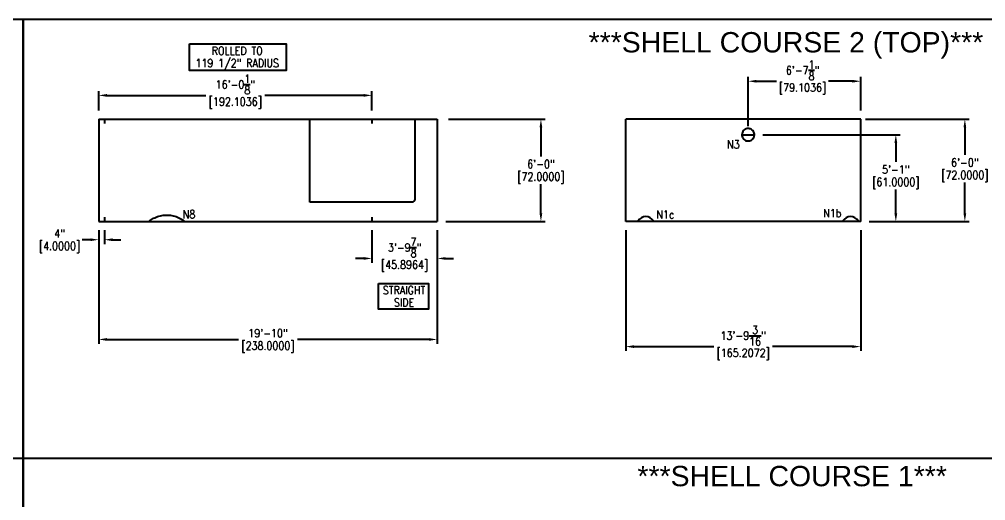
# Model space of a CAD drawing. Extents: x -970 to 13726, y -3419 to 1980.
# Drawn here: x 80 to 759, y -555 to -217 of the extents above; entities that cross this region are included whole.
import ezdxf
from ezdxf.enums import TextEntityAlignment as Align

# ---------------------------------------------------------------- set-up
doc = ezdxf.new("R2010")
doc.units = 0
doc.header["$LTSCALE"] = 12
doc.header["$MEASUREMENT"] = 0
doc.header["$PDMODE"] = 33
doc.header["$PDSIZE"] = -0.5
doc.layers.get('Defpoints').update_dxf_attribs({"linetype": 'CONTINUOUS'})
for name, color, linetype in [('COVER', 3, 'CONTINUOUS'), ('DIM', 1, 'CONTINUOUS'), ('MARKING', 11, 'CONTINUOUS'), ('SHELL', 40, 'CONTINUOUS'), ('TEXT', 4, 'CONTINUOUS')]:
    doc.layers.add(name, color=color, linetype=linetype)
doc.styles.add('ROMANS', font='ROMANS.shx', dxfattribs={"width": 0.85, "height": 5.76})
doc.styles.get("Standard").update_dxf_attribs({"font": 'sanss___.ttf'})
doc.dimstyles.get("Standard").update_dxf_attribs({"dimtxt": 0.18, "dimasz": 0.18, "dimexe": 0.18, "dimexo": 0.0625, "dimgap": 0.09, "dimtad": 0, "dimtih": 1, "dimtoh": 1, "dimdec": 4, "dimzin": 0, "dimdsep": 46, "dimtxsty": 'Standard', "dimcen": 0.09, "dimadec": 0, "dimazin": 0, "dimtfac": 1, "dimtdec": 4, "dimtofl": 0, "dimtmove": 0, "dimatfit": 3, "dimfxl": 1, "dimtolj": 1, "dimtzin": 0, "dimarcsym": 0})

# ---------------------------------------------------------------- blocks, each defined once
blk = doc.blocks.new('*D348')
at = {"layer": 'Defpoints', "color": 0, "transparency": 16777216}
for p in [(375.38, -287.19), (446.29, -287.19), (373.38, -359.19)]:
    blk.add_point(p, dxfattribs=at)
at = {"layer": 'DIM', "color": 0, "lineweight": -2, "transparency": 16777216}
for p, q in [((381.38, -287.19), (449.29, -287.19)), ((446.29, -292.95), (446.29, -313.46)), ((446.29, -353.43), (446.29, -332.93)), ((379.38, -359.19), (449.29, -359.19))]:
    blk.add_line(p, q, dxfattribs=at)
at = {"layer": 'DIM', "color": 0, "transparency": 16777216}
for points in [[(445.33, -292.95), (447.25, -292.95), (446.29, -287.19)], [(445.33, -353.43), (447.25, -353.43), (446.29, -359.19)]]:
    blk.add_solid(points, dxfattribs=at)
at = {"layer": 'DIM', "color": 0, "transparency": 16777216, "char_height": 5.76, "attachment_point": 5, "style": 'ROMANS'}
for s, insert in [('\\A1;6\'-0"', (446.29, -318.8)), ('\\A1;[72.0000]', (446.29, -328.54))]:
    blk.add_mtext(s, dxfattribs=dict(at, insert=insert))
blk = doc.blocks.new('*D349')
at = {"layer": 'Defpoints', "color": 0, "transparency": 16777216}
for p in [(135.38, -359.19), (373.38, -359.19), (135.38, -442.08)]:
    blk.add_point(p, dxfattribs=at)
at = {"layer": 'DIM', "color": 0, "lineweight": -2, "transparency": 16777216}
for p, q in [((135.38, -365.19), (135.38, -445.08)), ((373.38, -365.19), (373.38, -445.08)), ((141.14, -442.08), (233.72, -442.08)), ((367.62, -442.08), (275.04, -442.08))]:
    blk.add_line(p, q, dxfattribs=at)
at = {"layer": 'DIM', "color": 0, "transparency": 16777216}
for points in [[(141.14, -441.12), (141.14, -443.04), (135.38, -442.08)], [(367.62, -441.12), (367.62, -443.04), (373.38, -442.08)]]:
    blk.add_solid(points, dxfattribs=at)
at = {"layer": 'DIM', "color": 0, "transparency": 16777216, "char_height": 5.76, "attachment_point": 5, "style": 'ROMANS'}
for s, insert in [('\\A1;19\'-10"', (254.38, -437.7)), ('\\A1;[238.0000]', (254.38, -447.43))]:
    blk.add_mtext(s, dxfattribs=dict(at, insert=insert))
blk = doc.blocks.new('*D350')
at = {"layer": 'Defpoints', "color": 0, "transparency": 16777216}
for p in [(135.38, -359.19), (139.38, -359.19), (135.38, -371.98)]:
    blk.add_point(p, dxfattribs=at)
at = {"layer": 'DIM', "color": 0, "lineweight": -2, "transparency": 16777216}
for p, q in [((135.38, -365.19), (135.38, -374.98)), ((139.38, -365.19), (139.38, -374.98)), ((129.62, -371.98), (123.86, -371.98)), ((145.14, -371.98), (150.9, -371.98))]:
    blk.add_line(p, q, dxfattribs=at)
at = {"layer": 'DIM', "color": 0, "transparency": 16777216}
for points in [[(129.62, -371.02), (129.62, -372.94), (135.38, -371.98)], [(145.14, -371.02), (145.14, -372.94), (139.38, -371.98)]]:
    blk.add_solid(points, dxfattribs=at)
at = {"layer": 'DIM', "color": 0, "transparency": 16777216, "char_height": 5.76, "attachment_point": 5, "style": 'ROMANS'}
for s, insert in [('\\A1;4"', (107.87, -367.59)), ('\\A1;[4.0000]', (107.87, -377.33))]:
    blk.add_mtext(s, dxfattribs=dict(at, insert=insert))
blk = doc.blocks.new('*D351')
at = {"layer": 'Defpoints', "color": 0, "transparency": 16777216}
for p in [(327.49, -359.19), (373.38, -359.19), (327.49, -385.13)]:
    blk.add_point(p, dxfattribs=at)
at = {"layer": 'DIM', "color": 0, "lineweight": -2, "transparency": 16777216}
for p, q in [((327.49, -365.19), (327.49, -388.13)), ((373.38, -365.19), (373.38, -388.13)), ((321.73, -385.13), (315.97, -385.13)), ((379.14, -385.13), (384.9, -385.13))]:
    blk.add_line(p, q, dxfattribs=at)
at = {"layer": 'DIM', "color": 0, "transparency": 16777216}
for points in [[(321.73, -384.17), (321.73, -386.09), (327.49, -385.13)], [(379.14, -384.17), (379.14, -386.09), (373.38, -385.13)]]:
    blk.add_solid(points, dxfattribs=at)
at = {"layer": 'DIM', "color": 0, "transparency": 16777216, "char_height": 5.76, "attachment_point": 5, "style": 'ROMANS'}
for s, insert in [('\\A1;3\'-9{\\H1x;\\S7/8;}"', (350.44, -377.45)), ('\\A1;[45.8964]', (350.44, -390.48))]:
    blk.add_mtext(s, dxfattribs=dict(at, insert=insert))
blk = doc.blocks.new('*D352')
at = {"layer": 'Defpoints', "color": 0, "transparency": 16777216}
for p in [(668.5, -287.19), (744.34, -287.19), (671.1, -359.19)]:
    blk.add_point(p, dxfattribs=at)
at = {"layer": 'DIM', "color": 0, "lineweight": -2, "transparency": 16777216}
for p, q in [((674.5, -287.19), (747.34, -287.19)), ((744.34, -292.95), (744.34, -312.34)), ((744.34, -353.43), (744.34, -331.82)), ((677.1, -359.19), (747.34, -359.19))]:
    blk.add_line(p, q, dxfattribs=at)
at = {"layer": 'DIM', "color": 0, "transparency": 16777216}
for points in [[(743.38, -292.95), (745.3, -292.95), (744.34, -287.19)], [(743.38, -353.43), (745.3, -353.43), (744.34, -359.19)]]:
    blk.add_solid(points, dxfattribs=at)
at = {"layer": 'DIM', "color": 0, "transparency": 16777216, "char_height": 5.76, "attachment_point": 5, "style": 'ROMANS'}
for s, insert in [('\\A1;6\'-0"', (744.34, -317.69)), ('\\A1;[72.0000]', (744.34, -327.43))]:
    blk.add_mtext(s, dxfattribs=dict(at, insert=insert))
blk = doc.blocks.new('*D353')
at = {"layer": 'Defpoints', "color": 0, "transparency": 16777216}
for p in [(505.89, -359.19), (671.1, -359.19), (505.89, -447.11)]:
    blk.add_point(p, dxfattribs=at)
at = {"layer": 'DIM', "color": 0, "lineweight": -2, "transparency": 16777216}
for p, q in [((505.89, -365.19), (505.89, -450.11)), ((671.1, -365.19), (671.1, -450.11)), ((511.65, -447.11), (567.84, -447.11)), ((665.34, -447.11), (609.16, -447.11))]:
    blk.add_line(p, q, dxfattribs=at)
at = {"layer": 'DIM', "color": 0, "transparency": 16777216}
for points in [[(511.65, -446.15), (511.65, -448.07), (505.89, -447.11)], [(665.34, -446.15), (665.34, -448.07), (671.1, -447.11)]]:
    blk.add_solid(points, dxfattribs=at)
at = {"layer": 'DIM', "color": 0, "transparency": 16777216, "char_height": 5.76, "attachment_point": 5, "style": 'ROMANS'}
for s, insert in [('\\A1;13\'-9{\\H1x;\\S3/16;}"', (588.5, -439.43)), ('\\A1;[165.2072]', (588.5, -452.46))]:
    blk.add_mtext(s, dxfattribs=dict(at, insert=insert))
blk = doc.blocks.new('*D385')
at = {"layer": 'Defpoints', "color": 0, "transparency": 16777216}
for p in [(671.1, -260.57), (671.1, -287.19), (592, -298.19)]:
    blk.add_point(p, dxfattribs=at)
at = {"layer": 'DIM', "color": 0, "lineweight": -2, "transparency": 16777216}
for p, q in [((592, -292.19), (592, -257.57)), ((671.1, -281.19), (671.1, -257.57)), ((597.76, -260.57), (611.92, -260.57)), ((665.34, -260.57), (648.58, -260.57))]:
    blk.add_line(p, q, dxfattribs=at)
at = {"layer": 'DIM', "color": 0, "transparency": 16777216}
for points in [[(597.76, -259.61), (597.76, -261.53), (592, -260.57)], [(665.34, -259.61), (665.34, -261.53), (671.1, -260.57)]]:
    blk.add_solid(points, dxfattribs=at)
at = {"layer": 'DIM', "color": 0, "transparency": 16777216, "char_height": 5.76, "attachment_point": 5, "style": 'ROMANS'}
for s, insert in [('\\A1;6\'-7{\\H1x;\\S1/8;}"', (630.25, -252.89)), ('\\A1;[79.1036]', (630.25, -265.91))]:
    blk.add_mtext(s, dxfattribs=dict(at, insert=insert))
blk = doc.blocks.new('*D386')
at = {"layer": 'Defpoints', "color": 0, "transparency": 16777216}
for p in [(596.37, -298.19), (671.1, -359.19), (695.81, -359.19)]:
    blk.add_point(p, dxfattribs=at)
at = {"layer": 'DIM', "color": 0, "lineweight": -2, "transparency": 16777216}
for p, q in [((602.37, -298.19), (698.81, -298.19)), ((695.81, -303.95), (695.81, -317.29)), ((695.81, -353.43), (695.81, -336.76)), ((677.1, -359.19), (698.81, -359.19))]:
    blk.add_line(p, q, dxfattribs=at)
at = {"layer": 'DIM', "color": 0, "transparency": 16777216}
for points in [[(694.85, -303.95), (696.77, -303.95), (695.81, -298.19)], [(694.85, -353.43), (696.77, -353.43), (695.81, -359.19)]]:
    blk.add_solid(points, dxfattribs=at)
at = {"layer": 'DIM', "color": 0, "transparency": 16777216, "char_height": 5.76, "attachment_point": 5, "style": 'ROMANS'}
for s, insert in [('\\A1;5\'-1"', (695.81, -322.63)), ('\\A1;[61.0000]', (695.81, -332.37))]:
    blk.add_mtext(s, dxfattribs=dict(at, insert=insert))
blk = doc.blocks.new('*D512')
at = {"layer": 'Defpoints', "color": 0, "transparency": 16777216}
for p in [(135.38, -270.51), (135.38, -287.19), (327.49, -287.19)]:
    blk.add_point(p, dxfattribs=at)
at = {"layer": 'DIM', "color": 0, "lineweight": -2, "transparency": 16777216}
for p, q in [((135.38, -281.19), (135.38, -267.51)), ((141.14, -270.51), (210.77, -270.51)), ((321.73, -270.51), (252.1, -270.51)), ((327.49, -281.19), (327.49, -267.51))]:
    blk.add_line(p, q, dxfattribs=at)
at = {"layer": 'DIM', "color": 0, "transparency": 16777216}
for points in [[(141.14, -269.55), (141.14, -271.47), (135.38, -270.51)], [(321.73, -269.55), (321.73, -271.47), (327.49, -270.51)]]:
    blk.add_solid(points, dxfattribs=at)
at = {"layer": 'DIM', "color": 0, "transparency": 16777216, "char_height": 5.76, "attachment_point": 5, "style": 'ROMANS'}
for s, insert in [('\\A1;16\'-0{\\H1x;\\S1/8;}"', (231.44, -262.83)), ('\\A1;[192.1036]', (231.44, -275.86))]:
    blk.add_mtext(s, dxfattribs=dict(at, insert=insert))

msp = doc.modelspace()

# ---------------------------------------------------------------- linework, layer by layer
at = {"layer": 'COVER'}
for p, q in [((587.62358, -298.19248), (596.37359, -298.19248)), ((-970.00847, -525.43153), (82.34188, -525.43153)), ((82.34188, -525.43153), (1134.69224, -525.43153))]:
    msp.add_line(p, q, dxfattribs=at)
for points in [[(-970.00847, -217.04819), (82.34188, -217.04819), (82.34188, -915.7719), (-970.00847, -915.7719)], [(82.34188, -217.04819), (1134.69224, -217.04819), (1134.69224, -915.7719), (82.34188, -915.7719)]]:
    msp.add_lwpolyline(points, close=True, dxfattribs=at)
at = {"layer": 'MARKING'}
for p, q in [((139.38342, -287.19251), (139.38342, -290.19251)), ((327.48703, -287.19251), (327.48703, -290.19251)), ((139.38342, -356.19251), (139.38342, -359.19251)), ((327.48703, -356.19251), (327.48703, -359.19251))]:
    msp.add_line(p, q, dxfattribs=at)
for points in [[(283.8115, -345.55916), (283.8115, -287.19251)], [(357.61736, -287.19251), (357.61736, -343.11034)], [(355.84082, -345.55916), (327.48703, -345.55916)]]:
    msp.add_open_spline(points, degree=1, dxfattribs=at)
for points, knots in [([(327.48703, -345.55916), (323.89514, -345.55916), (318.50215, -345.55916), (311.30623, -345.55916), (305.89927, -345.55916), (300.4923, -345.55916), (293.29638, -345.55916), (287.90339, -345.55916), (283.8115, -345.55916)], [0, 0, 0, 0, 0.249577877, 0.374725441, 0.5, 0.625274559, 0.750422123, 1, 1, 1, 1]), ([(357.61736, -343.11034), (357.61736, -343.13702), (357.61691, -343.17705), (357.61543, -343.23038), (357.61386, -343.27032), (357.61185, -343.31018), (357.6094, -343.34996), (357.6065, -343.38962), (357.60316, -343.42919), (357.59937, -343.46864), (357.59514, -343.50797), (357.59047, -343.54716), (357.58536, -343.58622), (357.5798, -343.62511), (357.57381, -343.66386), (357.56739, -343.70242), (357.56052, -343.74082), (357.55323, -343.77901), (357.5455, -343.81702), (357.53734, -343.85482), (357.52875, -343.89241), (357.51974, -343.92976), (357.5103, -343.96689), (357.50044, -344.00377), (357.49016, -344.04041), (357.47946, -344.07678), (357.46835, -344.1129), (357.45683, -344.14872), (357.44489, -344.18428), (357.43255, -344.21953), (357.4198, -344.25449), (357.40665, -344.28912), (357.3931, -344.32346), (357.37917, -344.35745), (357.36483, -344.39112), (357.35011, -344.42444), (357.335, -344.45742), (357.31951, -344.49003), (357.30364, -344.52229), (357.2874, -344.55416), (357.27079, -344.58567), (357.25381, -344.61677), (357.23646, -344.64749), (357.21877, -344.6778), (357.20071, -344.70771), (357.1823, -344.73719), (357.16355, -344.76626), (357.14445, -344.79488), (357.12502, -344.82308), (357.10525, -344.85083), (357.08515, -344.87813), (357.06418, -344.90571), (357.04171, -344.93425), (357.01711, -344.96435), (356.99087, -344.99521), (356.96356, -345.02602), (356.93578, -345.05606), (356.90754, -345.08533), (356.87887, -345.1138), (356.84976, -345.14147), (356.82023, -345.16833), (356.7903, -345.19437), (356.75996, -345.21957), (356.72924, -345.24394), (356.69814, -345.26745), (356.66667, -345.29011), (356.63485, -345.3119), (356.60268, -345.33281), (356.57019, -345.35285), (356.53738, -345.37199), (356.50426, -345.39023), (356.47084, -345.40757), (356.43715, -345.42399), (356.40318, -345.43951), (356.36895, -345.45409), (356.33448, -345.46775), (356.29978, -345.48048), (356.26486, -345.49227), (356.22973, -345.50311), (356.19441, -345.51301), (356.1589, -345.52196), (356.12323, -345.52996), (356.08741, -345.537), (356.05144, -345.54308), (356.01535, -345.54819), (355.97833, -345.55244), (355.92022, -345.55749), (355.87404, -345.55916), (355.84082, -345.55916)], [0, 0, 0, 0, 0.023900374, 0.035850076, 0.047785024, 0.059705022, 0.071597597, 0.083476713, 0.095328461, 0.107164916, 0.118970774, 0.130759544, 0.142514568, 0.15425075, 0.165950128, 0.177628958, 0.189268023, 0.200884887, 0.212459136, 0.224009586, 0.235514691, 0.246994462, 0.258426283, 0.269831303, 0.281185908, 0.292512317, 0.303785993, 0.315030156, 0.326219424, 0.337377946, 0.348479578, 0.35954932, 0.370560352, 0.381538446, 0.392456194, 0.403340055, 0.414162131, 0.424949477, 0.435673801, 0.446362663, 0.45698748, 0.46757622, 0.478100115, 0.488587439, 0.499009347, 0.50939432, 0.519713544, 0.529995603, 0.540211825, 0.55039079, 0.560504084, 0.570580174, 0.581419345, 0.593034375, 0.605402859, 0.61769573, 0.629913387, 0.6420502, 0.654114016, 0.666105434, 0.678020125, 0.689865498, 0.701636792, 0.713342448, 0.724983535, 0.73655681, 0.748070042, 0.759524512, 0.770918781, 0.782259622, 0.793544754, 0.804782319, 0.815974027, 0.82711952, 0.838225701, 0.849294454, 0.860327507, 0.871330255, 0.882303222, 0.89325333, 0.904182739, 0.915094042, 0.925992431, 0.936880144, 0.947761844, 0.958641289, 0.970248025, 1, 1, 1, 1])]:
    msp.add_open_spline(points, degree=3, knots=knots, dxfattribs=at)
at = {"layer": 'SHELL'}
for p, q in [((135.38342, -287.19251), (373.38342, -287.19251)), ((135.38342, -287.19251), (135.38342, -359.19251)), ((373.38342, -287.19251), (373.38342, -359.19251)), ((671.10219, -287.19251), (505.89498, -287.19251)), ((505.89498, -359.19251), (505.89498, -287.19251)), ((671.10219, -359.19251), (671.10219, -287.19251)), ((135.38342, -359.19251), (373.38342, -359.19251)), ((671.10219, -359.19251), (505.89498, -359.19251))]:
    msp.add_line(p, q, dxfattribs=at)
for centre in [(519.99869, -362.19251), (663.99873, -362.19251)]:
    msp.add_arc(centre, 6.43726, 32.93652219, 147.06347781, dxfattribs=at)
for points, knots in [([(596.37359, -298.19251), (596.37359, -298.42295), (596.3553, -298.66106), (596.23876, -299.3697), (596.07975, -299.8499), (595.5867, -300.74757), (595.25256, -301.16313), (594.46265, -301.84509), (594.00857, -302.1104), (593.07423, -302.46251), (592.59556, -302.5501), (591.97913, -302.57057), (591.81722, -302.56697), (591.48284, -302.54024), (591.31285, -302.51696), (590.79962, -302.41446), (590.45294, -302.30207), (589.66997, -301.92953), (589.24501, -301.6306), (588.52571, -300.90209), (588.23264, -300.47381), (587.81748, -299.57274), (587.69497, -299.10156), (587.62926, -298.47556), (587.62181, -298.306), (587.62606, -297.96883), (587.638, -297.79637), (587.70697, -297.2723), (587.79769, -296.9137), (588.12149, -296.10653), (588.39098, -295.66493), (589.07312, -294.89932), (589.48471, -294.57681), (590.36949, -294.10119), (590.84096, -293.94794), (591.52444, -293.83732), (591.74632, -293.81948), (592.2892, -293.81491), (592.62827, -293.84869), (593.31665, -294.00587), (593.6636, -294.12956), (594.43979, -294.52777), (594.85598, -294.84029), (595.55202, -295.58958), (595.83073, -296.02494), (596.21702, -296.93213), (596.32514, -297.40242), (596.36927, -297.96647), (596.37359, -298.08039), (596.37359, -298.19251)], [0, 0, 0, 0, 0.756890071, 0.756890071, 2.22169325, 2.22169325, 3.686496429, 3.686496429, 5.151299608, 5.151299608, 6.616102787, 6.616102787, 7.150075578, 7.150075578, 7.684048368, 7.684048368, 8.751993949, 8.751993949, 10.187121058, 10.187121058, 11.622248167, 11.622248167, 13.057375276, 13.057375276, 13.608284669, 13.608284669, 14.159194062, 14.159194062, 15.261012848, 15.261012848, 16.699608234, 16.699608234, 18.138203619, 18.138203619, 19.576799004, 19.576799004, 20.281881422, 20.281881422, 21.353806087, 21.353806087, 22.425730753, 22.425730753, 23.859807934, 23.859807934, 25.293885115, 25.293885115, 26.727962297, 26.727962297, 27.096236637, 27.096236637, 27.096236637, 27.096236637]), ([(171.14069, -358.69251), (172.03409, -358.02765), (172.98192, -357.43592), (175.17983, -356.30147), (176.4509, -355.79938), (179.06754, -355.05822), (180.41336, -354.82009), (183.12538, -354.6172), (184.49165, -354.65369), (187.18936, -354.9981), (188.52058, -355.30754), (191.09503, -356.18411), (192.33773, -356.75274), (194.16707, -357.82063), (194.8007, -358.23964), (195.40911, -358.69251)], [0.0268597061, 0.0268597061, 0.0268597061, 0.0268597061, 0.1483951681, 0.1483951681, 0.2967903363, 0.2967903363, 0.4451855044, 0.4451855044, 0.5935806726, 0.5935806726, 0.7419758407, 0.7419758407, 0.8903710089, 0.8903710089, 0.9731426765, 0.9731426765, 0.9731426765, 0.9731426765])]:
    msp.add_open_spline(points, degree=3, knots=knots, dxfattribs=at)
at = {"layer": 'TEXT'}
for points in [[(199.15495, -234.18886), (267.22266, -234.18886), (267.22266, -252.96563), (199.15495, -252.96563)], [(332.07805, -402.73962), (367.18991, -402.73962), (367.18991, -420.90074), (332.07805, -420.90074)]]:
    msp.add_lwpolyline(points, close=True, dxfattribs=at)

# ---------------------------------------------------------------- texts
at = {"layer": 'DIM', "style": 'ROMANS', "width": 0.85}
for s, p in [('ROLLED TO', (232.77802, -239.14641)), ('119 1/2" RADIUS', (232.77802, -247.77807)), ('N3', (581.61008, -304.96266)), ('N8', (198.87732, -354.08963)), ('N1c', (533.78361, -354.28424)), ('N1b', (651.12177, -353.3347)), ('STRAIGHT', (350.0326, -407.42651)), ('SIDE', (350.0326, -416.05817))]:
    msp.add_text(s, height=5.76, dxfattribs=at).set_placement(p, align=Align.MIDDLE_CENTER)
at = {"layer": 'TEXT'}
for s, p in [('***SHELL COURSE 2 (TOP)***', (618.5474, -233.16564)), ('***SHELL COURSE 1***', (622.91718, -538.10948))]:
    msp.add_text(s, height=14.2987107, dxfattribs=at).set_placement(p, align=Align.MIDDLE_CENTER)

# ---------------------------------------------------------------- dimensions: what is measured, and where the dimension line sits
at = {"layer": 'DIM'}
dim = msp.add_linear_dim(base=(671.10219, -260.56566), p1=(591.99859, -298.19248), p2=(671.10219, -287.19251), dimstyle='Standard', override={"dimscale": 48, "dimtxt": 5.76, "dimasz": 0.12, "dimexe": 0.0625, "dimexo": 0.125, "dimgap": 0.02, "dimzin": 3, "dimlunit": 4, "dimpost": '\\X', "dimtxsty": 'ROMANS', "dimcen": 0}, dxfattribs=at)
dim.commit()
dim.dimension.update_dxf_attribs({"geometry": '*D385', "text_midpoint": (630.24859, -260.56566), "dimtype": 160})
for base, p1, p2, picture, middle in [((135.38342, -270.51109), (327.48703, -287.19251), (135.38342, -287.19251), '*D512', (231.43523, -270.51109)), ((135.38342, -371.97715), (139.38342, -359.19251), (135.38342, -359.19251), '*D350', (107.86571, -371.97715)), ((135.38342, -442.08435), (373.38342, -359.19251), (135.38342, -359.19251), '*D349', (254.38342, -442.08435)), ((327.48703, -385.12643), (373.38342, -359.19251), (327.48703, -359.19251), '*D351', (350.43523, -385.12643)), ((505.89498, -447.11244), (671.10219, -359.19251), (505.89498, -359.19251), '*D353', (588.49859, -447.11244))]:
    dim = msp.add_linear_dim(base=base, p1=p1, p2=p2, dimstyle='Standard', override={"dimscale": 48, "dimtxt": 5.76, "dimasz": 0.12, "dimexe": 0.0625, "dimexo": 0.125, "dimgap": 0.02, "dimzin": 3, "dimlunit": 4, "dimpost": '\\X', "dimtxsty": 'ROMANS', "dimcen": 0}, dxfattribs=at)
    dim.commit()
    dim.dimension.update_dxf_attribs({"geometry": picture, "text_midpoint": middle})
dim = msp.add_linear_dim(base=(446.28636, -287.19251), p1=(373.38342, -359.19251), p2=(375.38342, -287.19251), angle=90, dimstyle='Standard', override={"dimscale": 48, "dimtxt": 5.76, "dimasz": 0.12, "dimexe": 0.0625, "dimexo": 0.125, "dimgap": 0.02, "dimzin": 3, "dimlunit": 4, "dimpost": '\\X', "dimtxsty": 'ROMANS', "dimcen": 0}, dxfattribs=at)
dim.commit()
dim.dimension.update_dxf_attribs({"geometry": '*D348', "text_midpoint": (446.28636, -323.19251)})
for base, p1, p2, picture, middle in [((744.33913, -287.19251), (671.10219, -359.19251), (668.49859, -287.19251), '*D352', (744.33913, -322.08059)), ((695.8144, -359.19251), (596.37359, -298.19248), (671.10219, -359.19251), '*D386', (695.8144, -327.02286))]:
    dim = msp.add_linear_dim(base=base, p1=p1, p2=p2, angle=90, dimstyle='Standard', override={"dimscale": 48, "dimtxt": 5.76, "dimasz": 0.12, "dimexe": 0.0625, "dimexo": 0.125, "dimgap": 0.02, "dimzin": 3, "dimlunit": 4, "dimpost": '\\X', "dimtxsty": 'ROMANS', "dimcen": 0}, dxfattribs=at)
    dim.commit()
    dim.dimension.update_dxf_attribs({"geometry": picture, "text_midpoint": middle, "dimtype": 160})

doc.saveas('drawing.dxf')
